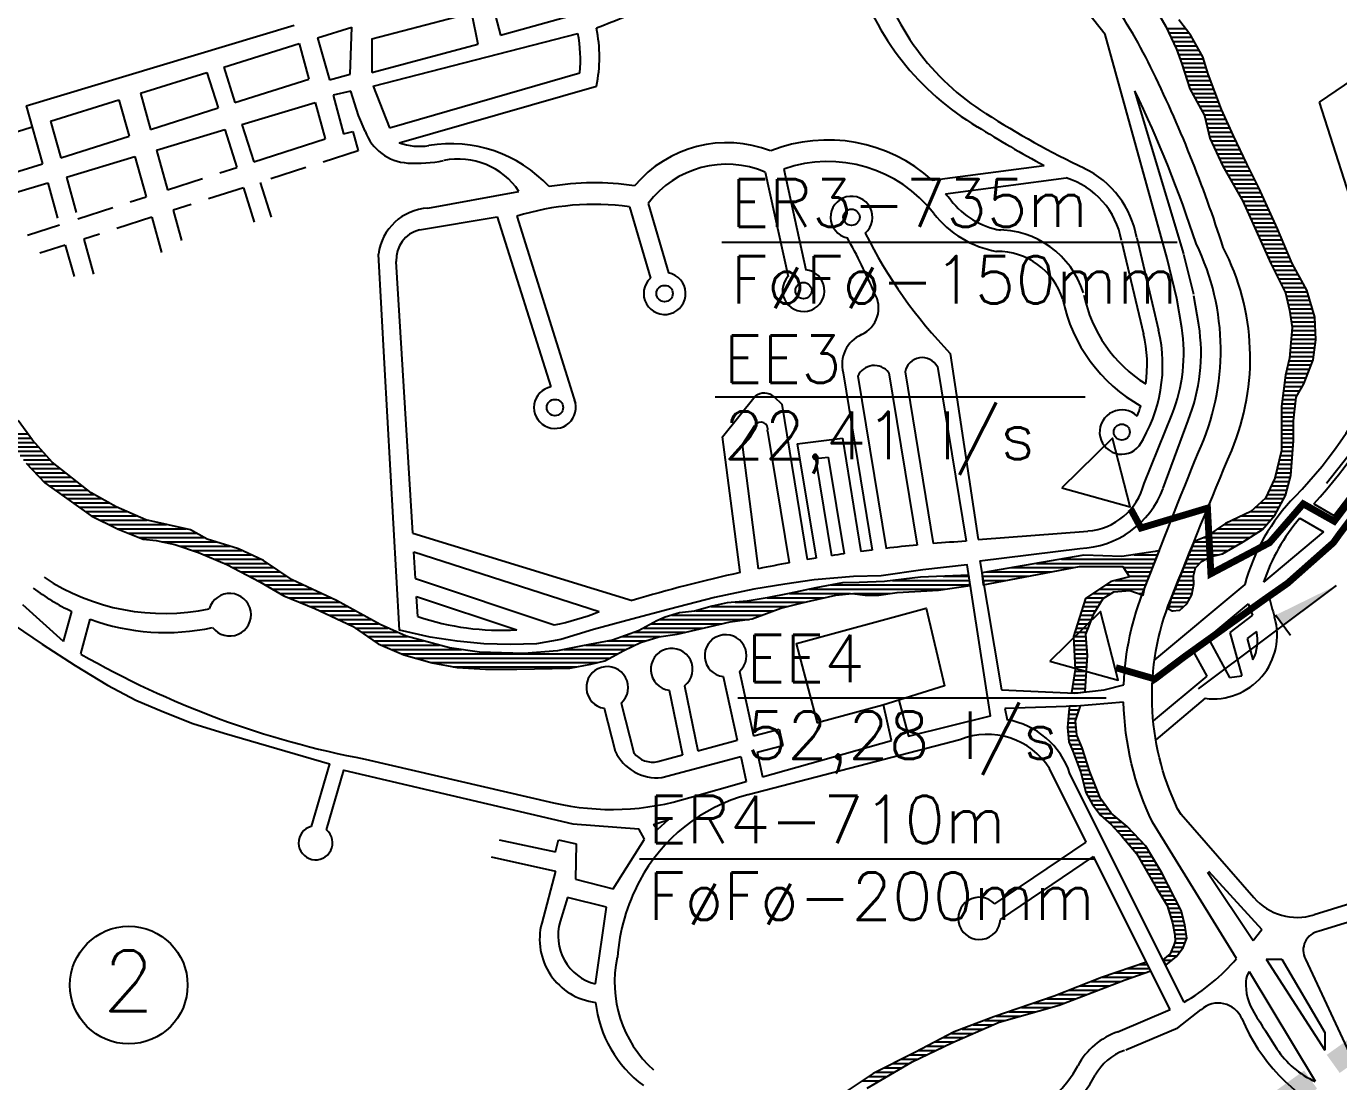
# Model space of a CAD drawing. Extents: x 578289 to 593263, y 7501070 to 7511782.
# Drawn here: x 581405 to 582926, y 7507339 to 7508563 of the extents above; entities that cross this region are included whole.
import ezdxf
from ezdxf.enums import TextEntityAlignment as Align

# ---------------------------------------------------------------- set-up
doc = ezdxf.new("R2010")
doc.units = 0
doc.header["$LTSCALE"] = 170
doc.header["$MEASUREMENT"] = 0
doc.linetypes.add('HIDDEN', pattern=[0.375, 0.25, -0.125])
doc.layers.get('0').update_dxf_attribs({"linetype": 'CONTINUOUS'})
for name, color, linetype in [('ESTACAO', 5, 'CONTINUOUS'), ('HATCH', 4, 'CONTINUOUS'), ('LIMITE-BACIA', 3, 'CONTINUOUS'), ('LIMITE-PROJETO', 1, 'CONTINUOUS'), ('PROJECAO', 7, 'HIDDEN'), ('RIO', 4, 'CONTINUOUS'), ('RODOVIA', 1, 'CONTINUOUS'), ('RUA', 7, 'CONTINUOUS'), ('TEXTO', 5, 'CONTINUOUS'), ('TEXTO2', 5, 'CONTINUOUS')]:
    doc.layers.add(name, color=color, linetype=linetype)
doc.styles.get("Standard").update_dxf_attribs({"font": 'ROMANSBR.SHX'})

# ---------------------------------------------------------------- blocks, each defined once
blk = doc.blocks.new('C')
at = {"layer": 'LIMITE-BACIA'}
blk.add_solid([(-33.9, -12.9), (-34, 12.9), (34.2, -12.6), (34, 13.2)], dxfattribs=at)
blk = doc.blocks.new('*X10')
at = {"color": 0}
for p, q in [((582726.9, 7508560), (582748.8, 7508560)), ((582729.3, 7508555), (582752.6, 7508555)), ((582731.6, 7508550), (582756, 7508550)), ((582734, 7508545), (582758.8, 7508545)), ((582736.3, 7508540), (582761.6, 7508540)), ((582738.5, 7508535), (582764.4, 7508535)), ((582740.4, 7508530), (582767.2, 7508530)), ((582742.2, 7508525), (582769.5, 7508525)), ((582744, 7508520), (582771, 7508520)), ((582745.6, 7508515), (582772.6, 7508515)), ((582747.2, 7508510), (582774.1, 7508510)), ((582748.8, 7508505), (582775.8, 7508505)), ((582750.3, 7508500), (582777.7, 7508500)), ((582751.9, 7508495), (582779.6, 7508495)), ((582753.5, 7508490), (582781.4, 7508490)), ((582756.3, 7508485), (582783.3, 7508485)), ((582759, 7508480), (582785.2, 7508480)), ((582761.8, 7508475), (582787.1, 7508475)), ((582764.5, 7508470), (582789, 7508470)), ((582767.3, 7508465), (582791, 7508465)), ((582770, 7508460), (582793.2, 7508460)), ((582771.4, 7508455), (582795.5, 7508455)), ((582772.6, 7508450), (582797.7, 7508450)), ((582773.8, 7508445), (582800, 7508445)), ((582775, 7508440), (582802.2, 7508440)), ((582776.1, 7508435), (582804.5, 7508435)), ((582778.1, 7508430), (582806.9, 7508430)), ((582780.5, 7508425), (582809.3, 7508425)), ((582782.8, 7508420), (582811.7, 7508420)), ((582785.2, 7508415), (582814, 7508415)), ((582787.6, 7508410), (582816.4, 7508410)), ((582790, 7508405), (582818.8, 7508405)), ((582792.4, 7508400), (582821.3, 7508400)), ((582795.3, 7508395), (582823.8, 7508395)), ((582798.1, 7508390), (582826.3, 7508390)), ((582800.9, 7508385), (582828.8, 7508385)), ((582803.8, 7508380), (582831.3, 7508380)), ((582806.6, 7508375), (582833.8, 7508375)), ((582809.4, 7508370), (582836, 7508370)), ((582812.3, 7508365), (582838.3, 7508365)), ((582815.1, 7508360), (582840.5, 7508360)), ((582817.3, 7508355), (582842.8, 7508355)), ((582819.6, 7508350), (582845.1, 7508350)), ((582821.8, 7508345), (582847.3, 7508345)), ((582824, 7508340), (582849.6, 7508340)), ((582826.3, 7508335), (582851.8, 7508335)), ((582828.5, 7508330), (582854.1, 7508330)), ((582830.7, 7508325), (582856.3, 7508325)), ((582833, 7508320), (582858.4, 7508320)), ((582835.2, 7508315), (582860.5, 7508315)), ((582837.5, 7508310), (582862.6, 7508310)), ((582839.7, 7508305), (582864.7, 7508305)), ((582841.9, 7508300), (582866.9, 7508300)), ((582844.2, 7508295), (582869, 7508295)), ((582846.4, 7508290), (582871.1, 7508290)), ((582848.8, 7508285), (582873.5, 7508285)), ((582851.3, 7508280), (582876.3, 7508280)), ((582853.8, 7508275), (582879, 7508275)), ((582856.3, 7508270), (582881.8, 7508270)), ((582858.8, 7508265), (582884.6, 7508265)), ((582861.3, 7508260), (582887.3, 7508260)), ((582863.8, 7508255), (582889.6, 7508255)), ((582865.3, 7508250), (582891, 7508250)), ((582866.5, 7508245), (582892.5, 7508245)), ((582867.6, 7508240), (582894, 7508240)), ((582868.8, 7508235), (582895.4, 7508235)), ((582869.6, 7508230), (582896.9, 7508230)), ((582870.4, 7508225), (582898.3, 7508225)), ((582871.2, 7508220), (582898.6, 7508220)), ((582871.9, 7508210), (582899.2, 7508210)), ((582872, 7508215), (582898.9, 7508215)), ((582870.6, 7508195), (582899.3, 7508195)), ((582871, 7508200), (582899.8, 7508200)), ((582871.4, 7508205), (582899.5, 7508205)), ((582869.3, 7508180), (582897.3, 7508180)), ((582869.7, 7508185), (582897.9, 7508185)), ((582870.1, 7508190), (582898.6, 7508190)), ((582866.1, 7508165), (582892.5, 7508165)), ((582867.2, 7508170), (582894.4, 7508170)), ((582868.4, 7508175), (582896.4, 7508175)), ((582863.4, 7508150), (582886.6, 7508150)), ((582864.1, 7508155), (582888.6, 7508155)), ((582864.9, 7508160), (582890.5, 7508160)), ((582861.5, 7508135), (582878, 7508135)), ((582862.2, 7508140), (582881, 7508140)), ((582862.8, 7508145), (582884, 7508145)), ((582859.8, 7508120), (582875.3, 7508120)), ((582860.2, 7508125), (582875.8, 7508125)), ((582860.9, 7508130), (582876.4, 7508130)), ((582859.8, 7508115), (582874.7, 7508115)), ((582859.8, 7508110), (582874.2, 7508110)), ((582859.8, 7508105), (582873.6, 7508105)), ((581378.9, 7508090), (581406.9, 7508090)), ((582859.8, 7508100), (582873.6, 7508100)), ((582859.8, 7508095), (582873.6, 7508095)), ((582859.8, 7508090), (582873.6, 7508090)), ((581382.6, 7508085), (581410.5, 7508085)), ((581386.4, 7508080), (581414.7, 7508080)), ((581390.3, 7508075), (581419.1, 7508075)), ((582859.8, 7508085), (582873.6, 7508085)), ((582859.8, 7508080), (582873.5, 7508080)), ((582859.8, 7508075), (582873.1, 7508075)), ((581394.1, 7508070), (581423.6, 7508070)), ((581397.9, 7508065), (581428.1, 7508065)), ((581401.8, 7508060), (581432.5, 7508060)), ((582857.2, 7508060), (582871.9, 7508060)), ((582858.4, 7508065), (582872.3, 7508065)), ((582859.6, 7508070), (582872.7, 7508070)), ((581405.8, 7508055), (581437.9, 7508055)), ((581410.6, 7508050), (581444.3, 7508050)), ((581415.4, 7508045), (581450.7, 7508045)), ((582853.6, 7508045), (582870.8, 7508045)), ((582854.8, 7508050), (582871.2, 7508050)), ((582856, 7508055), (582871.5, 7508055)), ((581420.1, 7508040), (581457.1, 7508040)), ((581424.9, 7508035), (581463.5, 7508035)), ((581431.2, 7508030), (581469.8, 7508030)), ((582848.1, 7508030), (582867.3, 7508030)), ((582850.4, 7508035), (582868.7, 7508035)), ((582852.5, 7508040), (582870, 7508040)), ((581438.2, 7508025), (581476.2, 7508025)), ((581445.2, 7508020), (581483.6, 7508020)), ((581452.2, 7508015), (581492.4, 7508015)), ((582840.7, 7508015), (582862.3, 7508015)), ((582843.4, 7508020), (582864.7, 7508020)), ((582845.8, 7508025), (582866, 7508025)), ((581459.2, 7508010), (581501.2, 7508010)), ((581466.2, 7508005), (581510.2, 7508005)), ((581473.2, 7508000), (581521.5, 7508000)), ((582824, 7508000), (582854.3, 7508000)), ((582829.7, 7508005), (582857, 7508005)), ((582835.2, 7508010), (582859.7, 7508010)), ((581480.3, 7507995), (581532.8, 7507995)), ((581490.4, 7507990), (581544.8, 7507990)), ((581500.4, 7507985), (581567.5, 7507985)), ((582793.1, 7507985), (582842.7, 7507985)), ((582802.9, 7507990), (582847, 7507990)), ((582813.5, 7507995), (582851.4, 7507995)), ((581510.5, 7507980), (581590.1, 7507980)), ((581523, 7507975), (581602.4, 7507975)), ((581535.8, 7507970), (581611.5, 7507970)), ((581561.9, 7507965), (581625, 7507965)), ((582758.4, 7507965), (582815.7, 7507965)), ((582769.9, 7507970), (582823.4, 7507970)), ((582778.1, 7507975), (582831.1, 7507975)), ((582785.6, 7507980), (582838.3, 7507980)), ((581582.7, 7507960), (581641, 7507960)), ((581597.2, 7507955), (581654.9, 7507955)), ((581610.4, 7507950), (581665.7, 7507950)), ((582752.3, 7507950), (582786.8, 7507950)), ((582754.4, 7507955), (582798.1, 7507955)), ((582756.4, 7507960), (582806.9, 7507960)), ((581622.3, 7507945), (581676.5, 7507945)), ((581634.2, 7507940), (581684.9, 7507940)), ((581644.4, 7507935), (581692.1, 7507935)), ((582746.3, 7507935), (582760.1, 7507935)), ((582748.3, 7507940), (582765.1, 7507940)), ((582750.3, 7507945), (582772.6, 7507945)), ((581654, 7507930), (581699.4, 7507930)), ((581663.6, 7507925), (581706.7, 7507925)), ((581673.1, 7507920), (581714.5, 7507920)), ((582408.9, 7507920), (582498.3, 7507920)), ((582467.8, 7507925), (582497.5, 7507925)), ((582740.2, 7507920), (582757.9, 7507920)), ((582742.2, 7507925), (582757.7, 7507925)), ((582744.2, 7507930), (582758.8, 7507930)), ((581682, 7507915), (581725.5, 7507915)), ((581690.5, 7507910), (581736.4, 7507910)), ((581699.1, 7507905), (581747.4, 7507905)), ((582289.6, 7507905), (582360.4, 7507905)), ((582312.5, 7507910), (582469.4, 7507910)), ((582337.9, 7507915), (582499.1, 7507915)), ((582363.6, 7507905), (582405.9, 7507905)), ((582734.1, 7507905), (582756.1, 7507905)), ((582736.2, 7507910), (582757.1, 7507910)), ((582738.2, 7507915), (582758, 7507915)), ((581709.5, 7507900), (581758.3, 7507900)), ((581721.7, 7507895), (581768.4, 7507895)), ((581733.8, 7507890), (581777.4, 7507890)), ((582198.6, 7507890), (582286.8, 7507890)), ((582226.7, 7507895), (582307.7, 7507895)), ((582263.7, 7507900), (582329.6, 7507900)), ((582729.4, 7507890), (582746.5, 7507890)), ((582730.7, 7507895), (582751.1, 7507895)), ((582732.1, 7507900), (582753.9, 7507900)), ((581745.1, 7507885), (581786.4, 7507885)), ((581755.6, 7507880), (581795.3, 7507880)), ((581766.1, 7507875), (581804.3, 7507875)), ((582139.4, 7507875), (582242.7, 7507875)), ((582153.2, 7507880), (582258.1, 7507880)), ((582181.1, 7507885), (582271, 7507885)), ((582732.9, 7507885), (582734.2, 7507885)), ((581776.7, 7507870), (581813.3, 7507870)), ((581785.9, 7507865), (581823.9, 7507865)), ((581793.3, 7507860), (581835, 7507860)), ((582109.6, 7507860), (582168.1, 7507860)), ((582120.5, 7507865), (582189.5, 7507865)), ((582129.6, 7507870), (582211, 7507870)), ((581800.7, 7507855), (581846.8, 7507855)), ((581808.1, 7507850), (581865.4, 7507850)), ((581817, 7507845), (581884, 7507845)), ((582053, 7507845), (582109.9, 7507845)), ((582078.8, 7507850), (582122.1, 7507850)), ((582095.5, 7507855), (582139.6, 7507855)), ((581828.6, 7507840), (581909.2, 7507840)), ((581840.3, 7507835), (582090.3, 7507835)), ((581856.5, 7507830), (582080.7, 7507830)), ((582027.9, 7507840), (582099.9, 7507840)), ((581873.7, 7507825), (582067.2, 7507825)), ((581899.7, 7507820), (582042.7, 7507820))]:
    blk.add_line(p, q, dxfattribs=at)
blk = doc.blocks.new('*X11')
at = {"color": 0}
for p, q in [((582613.4, 7507770), (582625.1, 7507770)), ((582612.1, 7507755), (582621.1, 7507755)), ((582612.5, 7507760), (582621.7, 7507760)), ((582612.9, 7507765), (582623.4, 7507765)), ((582611.7, 7507750), (582621.6, 7507750)), ((582612.1, 7507745), (582622, 7507745)), ((582612.5, 7507740), (582622.7, 7507740)), ((582613, 7507735), (582624.8, 7507735)), ((582614.4, 7507730), (582626.9, 7507730)), ((582616.5, 7507725), (582628.9, 7507725)), ((582618.6, 7507720), (582630.6, 7507720)), ((582620.5, 7507715), (582632.2, 7507715)), ((582622.3, 7507710), (582633.9, 7507710)), ((582624.2, 7507705), (582635.6, 7507705)), ((582626.1, 7507700), (582637.2, 7507700)), ((582627.7, 7507695), (582639.1, 7507695)), ((582629, 7507690), (582641.1, 7507690)), ((582630.4, 7507685), (582643.1, 7507685)), ((582631.7, 7507680), (582645.1, 7507680)), ((582633, 7507675), (582647.1, 7507675)), ((582635.6, 7507670), (582649.1, 7507670)), ((582638.4, 7507665), (582651.9, 7507665)), ((582641.3, 7507660), (582655.6, 7507660)), ((582645, 7507655), (582659.2, 7507655)), ((582648.8, 7507650), (582663, 7507650)), ((582653.8, 7507645), (582669, 7507645)), ((582659.5, 7507640), (582675, 7507640)), ((582664.6, 7507635), (582681, 7507635)), ((582669, 7507630), (582685.7, 7507630)), ((582673.5, 7507625), (582690.4, 7507625)), ((582677.8, 7507620), (582695, 7507620)), ((582682, 7507615), (582699.7, 7507615)), ((582686.3, 7507610), (582703.7, 7507610)), ((582690.5, 7507605), (582706.8, 7507605)), ((582693.8, 7507600), (582709.8, 7507600)), ((582696.7, 7507595), (582712.8, 7507595)), ((582699.6, 7507590), (582715.8, 7507590)), ((582702.5, 7507585), (582718.8, 7507585)), ((582705.3, 7507580), (582721.7, 7507580)), ((582708.2, 7507575), (582724.3, 7507575)), ((582711.1, 7507570), (582726.9, 7507570)), ((582714, 7507565), (582729.4, 7507565)), ((582717, 7507560), (582732, 7507560)), ((582720.1, 7507555), (582734.6, 7507555)), ((582723.2, 7507550), (582737.2, 7507550)), ((582726.3, 7507545), (582739.8, 7507545)), ((582728.3, 7507540), (582742.4, 7507540)), ((582729.8, 7507535), (582744.3, 7507535)), ((582731.4, 7507530), (582745.5, 7507530)), ((582732.9, 7507525), (582746.7, 7507525)), ((582734.1, 7507520), (582747.8, 7507520)), ((582735, 7507515), (582748.6, 7507515)), ((582736, 7507510), (582749.4, 7507510)), ((582734, 7507495), (582745.9, 7507495)), ((582735.8, 7507500), (582747.9, 7507500)), ((582736.3, 7507505), (582750, 7507505)), ((582722.6, 7507480), (582733, 7507480)), ((582727.9, 7507485), (582738.6, 7507485)), ((582731.8, 7507490), (582742.3, 7507490)), ((582665.9, 7507465), (582701.4, 7507465)), ((582680.6, 7507470), (582707.1, 7507470)), ((582695.4, 7507475), (582704.6, 7507475)), ((582725.1, 7507475), (582727, 7507475)), ((582626.2, 7507450), (582660.7, 7507450)), ((582638.7, 7507455), (582673.7, 7507455)), ((582651.2, 7507460), (582687.4, 7507460)), ((582587.4, 7507435), (582621.5, 7507435)), ((582601.2, 7507440), (582634.6, 7507440)), ((582613.7, 7507445), (582647.6, 7507445)), ((582543.7, 7507420), (582575.1, 7507420)), ((582558.3, 7507425), (582592.9, 7507425)), ((582572.8, 7507430), (582608.5, 7507430)), ((582502.6, 7507405), (582525.6, 7507405)), ((582515.8, 7507410), (582539.6, 7507410)), ((582529.2, 7507415), (582557.4, 7507415)), ((582468, 7507390), (582491.5, 7507390)), ((582477.5, 7507395), (582502.9, 7507395)), ((582489.5, 7507400), (582514.2, 7507400)), ((582439.3, 7507375), (582458.9, 7507375)), ((582448.9, 7507380), (582469.5, 7507380)), ((582458.4, 7507385), (582480.1, 7507385)), ((582409.5, 7507360), (582428.3, 7507360)), ((582419.5, 7507365), (582437.9, 7507365)), ((582429.5, 7507370), (582448.4, 7507370)), ((582381.3, 7507345), (582402.5, 7507345)), ((582389.5, 7507350), (582411.1, 7507350)), ((582399.5, 7507355), (582419.7, 7507355)), ((582373.8, 7507340), (582393.9, 7507340))]:
    blk.add_line(p, q, dxfattribs=at)
blk = doc.blocks.new('*X12')
at = {"color": 0}
for p, q in [((582688.7, 7507950), (582716.7, 7507950)), ((582546.6, 7507935), (582619.4, 7507935)), ((582575.7, 7507940), (582712.7, 7507940)), ((582604.8, 7507945), (582714.7, 7507945)), ((582676.6, 7507935), (582710.6, 7507935)), ((582513, 7507925), (582566.6, 7507925)), ((582513.6, 7507920), (582540.2, 7507920)), ((582517.5, 7507930), (582593, 7507930)), ((582666.7, 7507920), (582704.6, 7507920)), ((582679.9, 7507930), (582708.6, 7507930)), ((582683.3, 7507925), (582706.6, 7507925)), ((582641.2, 7507905), (582662.5, 7507905)), ((582648.7, 7507910), (582700.7, 7507910)), ((582656.2, 7507915), (582702.6, 7507915)), ((582694.2, 7507905), (582699.7, 7507905)), ((582629.8, 7507890), (582647.4, 7507890)), ((582631.3, 7507895), (582650.6, 7507895)), ((582633.7, 7507900), (582654.5, 7507900)), ((582625, 7507875), (582639.7, 7507875)), ((582626.6, 7507880), (582641.6, 7507880)), ((582628.2, 7507885), (582644.2, 7507885)), ((582620.3, 7507860), (582634.1, 7507860)), ((582621.9, 7507865), (582636, 7507865)), ((582623.4, 7507870), (582637.9, 7507870)), ((582618.7, 7507855), (582633.4, 7507855)), ((582619, 7507850), (582633.7, 7507850)), ((582619.2, 7507845), (582634, 7507845)), ((582619.5, 7507840), (582634.3, 7507840)), ((582619.7, 7507835), (582634.6, 7507835)), ((582620, 7507830), (582634.6, 7507830)), ((582620.2, 7507825), (582634.3, 7507825)), ((582620.4, 7507815), (582633.8, 7507815)), ((582620.5, 7507820), (582634.1, 7507820)), ((582618.1, 7507800), (582632.9, 7507800)), ((582618.8, 7507805), (582633.3, 7507805)), ((582619.6, 7507810), (582633.6, 7507810)), ((582616.5, 7507790), (582624, 7507790)), ((582617.3, 7507795), (582632.4, 7507795))]:
    blk.add_line(p, q, dxfattribs=at)

msp = doc.modelspace()

# ---------------------------------------------------------------- linework, layer by layer
at = {"layer": 'ESTACAO'}
for p, q in [((582911.8, 7508032.8), (583035.5, 7508189.8)), ((582763.8, 7507794.3), (582923.4, 7507914.4)), ((582870.2, 7507856.5), (582852.8, 7507879.8))]:
    msp.add_line(p, q, dxfattribs=at)
at = {"layer": 'ESTACAO', "linetype": 'HIDDEN', "const_width": 8, "flags": 128}
for points in [[(583219.2, 7508196.7), (583115.5, 7508164.4), (583113.2, 7508163.4), (583063, 7508141.7), (583015.2, 7508106.3), (582986.4, 7508075.5), (582976.5, 7508062.5), (582921, 7507988.8), (582885, 7508009), (582863, 7507983.6), (582846, 7507964), (582778, 7507928), (582774, 7508004), (582697, 7507981), (582685, 7508003)], [(583221.8, 7508182.4), (583135.6, 7508155.6), (583074.9, 7508131.1), (583026, 7508097), (582997.1, 7508066.2), (582996, 7508065), (582926.7, 7507973.4), (582920, 7507964), (582867, 7507917), (582840.1, 7507898.2), (582747, 7507831.5), (582713.1, 7507805.9), (582667.8, 7507819)]]:
    msp.add_lwpolyline(points, dxfattribs=at)
at = {"layer": 'ESTACAO'}
for points in [[(582605.3, 7508027.7), (582684.5, 7508005.7), (582664, 7508085.3)], [(582591.3, 7507826.7), (582670.5, 7507804.7), (582650, 7507884.3)]]:
    msp.add_lwpolyline(points, close=True, dxfattribs=at)
msp.add_solid([(582852.8, 7507879.8), (582861.5, 7507868.2), (582923.4, 7507914.4)], dxfattribs=at)
at = {"layer": 'PROJECAO'}
for p, q in [((581370, 7508433.2), (581411.6, 7508446.2)), ((581789.6, 7508418.4), (581675.9, 7508381.8)), ((581568.6, 7508373.1), (581649, 7508399.1)), ((581429.8, 7508381.3), (581443.4, 7508332.6)), ((581451.3, 7508387.8), (581464.8, 7508339.5)), ((581675.9, 7508381.8), (581688.6, 7508341.6)), ((581464.8, 7508339.5), (581543.7, 7508365)), ((581656.5, 7508375.5), (581575.2, 7508349.4)), ((581656.5, 7508375.5), (581669.1, 7508335.6)), ((581575.2, 7508349.4), (581584.9, 7508314.5)), ((581406.1, 7508320.6), (581443.4, 7508332.6)), ((581550.3, 7508341.3), (581471.4, 7508316)), ((581550.3, 7508341.3), (581562.4, 7508298)), ((581471.4, 7508316), (581482.7, 7508275.5)), ((581450, 7508309.1), (581420.5, 7508299.6)), ((581450, 7508309.1), (581460.2, 7508272.5))]:
    msp.add_line(p, q, dxfattribs=at)
at = {"layer": 'RIO'}
for points in [[(582707.2, 7508594.9), (582725.7, 7508562.5), (582738.1, 7508536.3), (582744.2, 7508519.4), (582753.5, 7508490.1), (582770.4, 7508459.3), (582776.6, 7508433.1), (582792, 7508400.7), (582815.1, 7508359.9), (582847.5, 7508287.5), (582864.5, 7508253.6), (582869.1, 7508233.6), (582872.2, 7508213.5), (582869.1, 7508178.1), (582864.5, 7508158.1), (582859.8, 7508121.9), (582859.8, 7508097.2), (582859.8, 7508071), (582852.1, 7508038.7), (582841.3, 7508015.6), (582824.4, 7508000.2), (582795.1, 7507986.3), (582772, 7507970.9), (582758.5, 7507965.2), (582731.5, 7507898.6), (582728.8, 7507887.3), (582733.2, 7507884.9), (582741.8, 7507885.8), (582750, 7507893.1), (582755.9, 7507903.5), (582758.1, 7507915.8), (582757.7, 7507925.7), (582760, 7507934.8), (582767.2, 7507942.1), (582777.2, 7507947.5), (582791.3, 7507951.2), (582815.4, 7507964.8), (582837.7, 7507979.3), (582852, 7507995.7), (582864.4, 7508018.8), (582870.5, 7508041.9), (582873.6, 7508082), (582873.6, 7508105.1), (582876.7, 7508132.8), (582885.9, 7508148.2), (582896.7, 7508176), (582899.8, 7508199.1), (582898.3, 7508225.3), (582889, 7508256.9), (582872.1, 7508287.7), (582855.1, 7508327.7), (582833.5, 7508375.5), (582819.7, 7508403.2), (582804.2, 7508435.6), (582790.4, 7508466.4), (582774.9, 7508507.2), (582768.8, 7508527.2), (582754.9, 7508551.9), (582741, 7508570.4)], [(581404.8, 7508056.1), (581426.4, 7508033.4), (581480.1, 7507995.1), (581511.3, 7507979.6), (581540.3, 7507968.2), (581555.6, 7507966.3), (581576.9, 7507962), (581604.5, 7507952.5), (581637.5, 7507938.6), (581675.7, 7507918.6), (581703.3, 7507902.5), (581739.5, 7507887.7), (581783, 7507867), (581812.8, 7507846.8), (581842.6, 7507834), (581875.5, 7507824.5), (581904.2, 7507819.2), (581937.1, 7507817.1), (581973.3, 7507817.1), (582034.9, 7507818.6), (582059.3, 7507822.9), (582075.3, 7507827.1), (582097.6, 7507838.8), (582116.7, 7507848.4), (582138, 7507854.8), (582159.2, 7507857.9), (582191.1, 7507865.4), (582220.9, 7507872.3), (582246.4, 7507875.5), (582279.3, 7507888.2), (582305.9, 7507894.6), (582343.1, 7507903.1), (582362.2, 7507905.2), (582377.1, 7507903.1), (582393, 7507903.1), (582414.3, 7507906.3), (582462.1, 7507908.9), (582499.1, 7507914.4), (582497.3, 7507926.4), (582441.2, 7507923.8), (582399.5, 7507918.9), (582370.4, 7507917.9), (582351, 7507917.5), (582320, 7507911.6), (582289, 7507904.9), (582263.8, 7507900), (582240.5, 7507896.1), (582217.3, 7507894.2), (582199.8, 7507890.3), (582179.5, 7507884.5), (582162, 7507882.6), (582145.5, 7507877.7), (582135.9, 7507873.4), (582114.5, 7507861.8), (582084.5, 7507851.1), (582049.6, 7507844.3), (582020.5, 7507838.5), (581981.7, 7507835.6), (581930.4, 7507837.1), (581895.5, 7507841.9), (581845.1, 7507855.5), (581815, 7507869), (581764.6, 7507897.1), (581712.9, 7507920.7), (581679.9, 7507943.4), (581650.9, 7507956.9), (581614.7, 7507968.2), (581595.3, 7507978.9), (581543.3, 7507990.3), (581509.2, 7508005.4), (581480.1, 7508021.9), (581434.9, 7508057.3), (581412, 7508083), (581395.5, 7508105.7)], [(582379.5, 7507331.6), (582431.9, 7507362.1), (582477.8, 7507384), (582532.4, 7507408), (582602.3, 7507427.6), (582678.7, 7507456.9), (582708.4, 7507467.5), (582703.3, 7507477.7), (582651, 7507459.9), (582596.4, 7507438.1), (582526.5, 7507414.1), (582480.6, 7507396.6), (582434.7, 7507372.6), (582386.6, 7507348.6), (582334.2, 7507313.6)]]:
    msp.add_lwpolyline(points, dxfattribs=at)
for points in [[(582632.1, 7507790.9), (582633.2, 7507803.7), (582634.8, 7507833), (582633.2, 7507857.7), (582642.5, 7507882.3), (582653.3, 7507899.3), (582665.6, 7507907), (582684.1, 7507908.5), (582699.4, 7507903.2), (582700.9, 7507910.9), (582718.6, 7507954.8), (582713.4, 7507953.9), (582674.8, 7507947.8), (582630.9, 7507949.5), (582512.5, 7507929.1), (582514.2, 7507915.1), (582625.8, 7507936.2), (582675.8, 7507936.2), (582683.8, 7507924.3), (582661.9, 7507918.8), (582632.7, 7507899.3), (582618.7, 7507855.1), (582620.6, 7507816.8), (582616.5, 7507789.8), (582620.3, 7507789.6)], [(582725.7, 7507473.9), (582738, 7507484.2), (582745.8, 7507494.6), (582750.1, 7507505.4), (582747.6, 7507520.9), (582743.7, 7507537.5), (582721.1, 7507581.1), (582702.6, 7507611.9), (582681, 7507635), (582662.5, 7507650.4), (582650.2, 7507667.4), (582637.8, 7507698.2), (582628.6, 7507725.9), (582622.4, 7507740.6), (582620.9, 7507757.5), (582625.5, 7507771.4), (582626.9, 7507774.9), (582614.1, 7507774.2), (582613.2, 7507768.3), (582611.6, 7507749.8), (582613.2, 7507732.9), (582617.8, 7507722.1), (582627.1, 7507697.4), (582633.2, 7507674.3), (582640.9, 7507660.4), (582650.2, 7507648.1), (582662.5, 7507637.3), (582674.8, 7507623.5), (582691.8, 7507603.4), (582714.9, 7507563.4), (582727.3, 7507543.4), (582733.4, 7507523.3), (582736.2, 7507509.2), (582736.4, 7507501.9), (582735, 7507497.1), (582730.7, 7507487.3), (582722.4, 7507480.4)]]:
    msp.add_lwpolyline(points, close=True, dxfattribs=at)
at = {"layer": 'RODOVIA'}
for p, q in [((582655.3, 7508553.3), (582593.2, 7508632.3)), ((582774.2, 7507582), (582827.1, 7507502.8)), ((582842.2, 7507481), (582910.2, 7507375.3)), ((582822.4, 7507466.8), (582898.9, 7507339.4))]:
    msp.add_line(p, q, dxfattribs=at)
for points in [[(582743.7, 7507648.6), (582739.4, 7507655.5, -0.210075), (582731.5, 7507898.6, -0.003346), (582802.1, 7508071, 0.222), (582792.3, 7508306.2, 0.037564), (582708, 7508515.9)], [(582677, 7507799.1, -0.085915), (582700.9, 7507910.9, -0.003346), (582763.5, 7508068.8, 0.224956), (582760.9, 7508310.7, 0.033106), (582689.9, 7508488.1, 0.037694)], [(582807.7, 7507481.8), (582710.4, 7507639.7, -0.108292), (582676.8, 7507779.2, -0.003346)]]:
    msp.add_lwpolyline(points, format="xyb", dxfattribs=at)
msp.add_arc((582165.7, 7508248.9), 604.5, 26.2093, 45.0959, dxfattribs=at)
at = {"layer": 'RUA', "linetype": 'CONTINUOUS'}
for p, q in [((581954.4, 7508552.4), (582106.3, 7508594.8)), ((581805.3, 7508548.1), (581920.9, 7508578.5)), ((581920.9, 7508578.5), (581928.1, 7508542.1)), ((581946.8, 7508581.7), (581954.4, 7508552.4)), ((581404.8, 7508470.4), (581715.4, 7508564)), ((581742.5, 7508549.3), (581782.1, 7508561.6)), ((581780.4, 7508507.3), (581782.1, 7508561.6)), ((581742.5, 7508549.3), (581756.3, 7508500.8)), ((581805.3, 7508548.1), (581805.6, 7508509.1)), ((581807, 7508493.3), (582044.2, 7508554.5)), ((582727.3, 7508293.6), (582655.3, 7508553.3)), ((581633.7, 7508515.4), (581721.2, 7508542.7)), ((581721.2, 7508542.7), (581732.5, 7508501.5)), ((581805.6, 7508509.1), (581928.1, 7508542.1)), ((582982.9, 7508529), (582903.4, 7508474.7)), ((581633.7, 7508515.4), (581646.7, 7508474.2)), ((581537.2, 7508485.3), (581614.1, 7508509.3)), ((581614.1, 7508509.3), (581627.2, 7508468.1)), ((581646.7, 7508474.2), (581732.5, 7508501.5)), ((581756.3, 7508500.8), (581780.4, 7508507.3)), ((581826, 7508444.9), (582046.7, 7508508.9)), ((581537.2, 7508485.3), (581549, 7508443.2)), ((581781.1, 7508487.5), (581760.7, 7508482.7)), ((581760.7, 7508482.7), (581772.4, 7508438.1)), ((581789.8, 7508459.4), (581781.1, 7508487.5)), ((581807, 7508493.3), (581826, 7508444.9)), ((581837.2, 7508427.8), (582065.7, 7508493.4)), ((582746.6, 7508299), (582689.9, 7508488.1)), ((581404.8, 7508470.4), (581423.6, 7508403.4)), ((581433.1, 7508452.9), (581512.2, 7508477.5)), ((581512.2, 7508477.5), (581524, 7508435.3)), ((581549, 7508443.2), (581627.2, 7508468.1)), ((581654.7, 7508448.8), (581739.9, 7508474.4)), ((581739.9, 7508474.4), (581751.4, 7508432.2)), ((582903.4, 7508474.7), (582951.1, 7508326.3)), ((581433.1, 7508452.9), (581445.1, 7508410.2)), ((581797.6, 7508441), (581789.8, 7508459.4)), ((581555.7, 7508419.1), (581635.1, 7508443)), ((581635.1, 7508443), (581649, 7508399.1)), ((581654.7, 7508448.8), (581668.5, 7508405.4)), ((581772.4, 7508438.1), (581783.3, 7508440.8)), ((581783.3, 7508440.8), (581789.6, 7508418.4)), ((581445.1, 7508410.2), (581524, 7508435.3)), ((581668.5, 7508405.4), (581751.4, 7508432.2)), ((581451.3, 7508387.8), (581530.6, 7508411.6)), ((581530.6, 7508411.6), (581543.7, 7508365)), ((581555.7, 7508419.1), (581568.6, 7508373.1)), ((581385, 7508391.2), (581423.6, 7508403.4)), ((582261.5, 7508393.7), (582287.8, 7508272.5)), ((582283.1, 7508397.2), (582308.4, 7508280.4)), ((582454.9, 7508384.3), (582584.6, 7508401.5)), ((581392.5, 7508370.1), (581429.8, 7508381.3)), ((582470.4, 7508368.5), (582610.2, 7508387)), ((581870.3, 7508351.9), (581975.9, 7508371.3)), ((582104, 7508353.4), (582128.3, 7508270.7)), ((582125.6, 7508357.4), (582149.4, 7508276.7)), ((581860.6, 7508326.6), (581950.7, 7508341.9)), ((581950.7, 7508341.9), (582013, 7508144.5)), ((581973.4, 7508342.4), (582041.4, 7508125.4)), ((582692, 7508317.6), (582717.4, 7508210.3)), ((582674.5, 7508313.4), (582699.9, 7508206.2)), ((581852.8, 7507975.1), (581833.7, 7508290.2)), ((582738.6, 7508247), (582727.3, 7508293.6)), ((582758.1, 7508251.7), (582746.8, 7508298.3)), ((582744.3, 7508213.2), (582738.6, 7508247)), ((582764, 7508216.5), (582758.4, 7508250.3)), ((582475.9, 7508183.5), (582508.4, 7507967.6)), ((582461, 7508168.1), (582494.2, 7507965.7)), ((582351.6, 7508160.9), (582385.2, 7507955.4)), ((582368.7, 7508156.9), (582401.4, 7507957.4)), ((582404.7, 7508161), (582437.4, 7507961.2)), ((582423.5, 7508162.2), (582456.1, 7507962.9)), ((582211.9, 7508086.7), (582249.8, 7508133.8)), ((582271.7, 7508133.2), (582280.7, 7508124.6)), ((582280.7, 7508124.6), (582310.2, 7507944.3)), ((582700.5, 7508032.5), (582733, 7508113)), ((582722.8, 7508027), (582751.5, 7508105.5)), ((582232.5, 7507929.2), (582211.9, 7508086.7)), ((582234.9, 7508077.9), (582249.5, 7508100)), ((582264.2, 7508093.2), (582289.2, 7507940.6)), ((582920.6, 7507995.4), (582996.2, 7508095.7)), ((582253.7, 7507933.7), (582234.9, 7508077.9)), ((582298.6, 7508078.5), (582350.9, 7508085)), ((582298.6, 7508078.5), (582320.3, 7507946)), ((582350.9, 7508085), (582372.3, 7507953.8)), ((582319.6, 7508061.4), (582334.5, 7508063.3)), ((582319.6, 7508061.4), (582338.1, 7507948.8)), ((582334.5, 7508063.3), (582352.9, 7507951.1)), ((582897.2, 7508009), (582920.6, 7507995.4)), ((582880.9, 7507992.5), (582908.5, 7507976.4)), ((581852.8, 7507975.1), (582107.3, 7507897)), ((582508.4, 7507967.6), (582635.5, 7507977.5)), ((582908.5, 7507976.4), (582838.9, 7507918.2)), ((582929.5, 7507973), (582845.1, 7507902.3)), ((581856, 7507922.3), (581854.1, 7507953.2)), ((581854.1, 7507953.2), (582068.8, 7507884.1)), ((582510.2, 7507942.8), (582626, 7507957.4)), ((582510.2, 7507942.8), (582535.3, 7507793.4)), ((581856, 7507922.3), (582016.9, 7507868.6)), ((582817.2, 7507915.5), (582712.7, 7507828.1)), ((581858.6, 7507878.3), (581857.2, 7507901.7)), ((581857.2, 7507901.7), (581973.4, 7507862.9)), ((582821.2, 7507893.2), (582774.4, 7507854.1)), ((582821.2, 7507893.2), (582826.2, 7507880)), ((581448.2, 7507849.4), (581457.8, 7507884.2)), ((581468.1, 7507834.9), (581479.1, 7507875.2)), ((582826.2, 7507880), (582800, 7507859.8)), ((582800, 7507859.8), (582813.9, 7507809.6)), ((582830.8, 7507861.1), (582819.9, 7507852.8)), ((582774.4, 7507854.1), (582799.7, 7507807.8)), ((582819.9, 7507852.8), (582826.7, 7507828.1)), ((582756.8, 7507839.3), (582710.1, 7507800.3)), ((582756.8, 7507839.3), (582773.2, 7507809.3)), ((582231.5, 7507814.6), (582248, 7507739.8)), ((582167.9, 7507798), (582183.4, 7507722.7)), ((582212.7, 7507808.7), (582229, 7507734.8)), ((582654.3, 7507793.4), (582677, 7507799.1)), ((582773.2, 7507809.3), (582711.1, 7507757.4)), ((582799.7, 7507807.8), (582813.9, 7507809.6)), ((582150.1, 7507793), (582165.5, 7507717.9)), ((582535.3, 7507793.4), (582620.3, 7507789.6)), ((582620.3, 7507789.6), (582654.3, 7507793.4)), ((582771.4, 7507783.5), (582714, 7507735.5)), ((582074.7, 7507772), (582087.4, 7507722.3)), ((582094.4, 7507777.8), (582109.1, 7507720.4)), ((582407.9, 7507734.7), (582398.6, 7507775.9)), ((582622.2, 7507774.5), (582539.1, 7507771.7)), ((582539.1, 7507771.7), (582541.9, 7507758.4)), ((582676.8, 7507779.2), (582622.2, 7507774.5)), ((582248, 7507739.8), (582277.7, 7507747.7)), ((582277.7, 7507747.7), (582281.8, 7507728.9)), ((582183.4, 7507722.7), (582229, 7507734.8)), ((582487, 7507735.5), (582241.5, 7507671.7)), ((582252.1, 7507721), (582281.8, 7507728.9)), ((582258.4, 7507692.4), (582407.9, 7507734.7)), ((581797.7, 7507713), (582015.9, 7507662.4)), ((582137, 7507710.4), (582165.5, 7507717.9)), ((582141.6, 7507691.7), (582233.1, 7507716)), ((582233.1, 7507716), (582239.5, 7507687)), ((582252.1, 7507721), (582258.4, 7507692.4)), ((582633.6, 7507616.8), (582591, 7507702)), ((582747, 7507431.2), (582614.6, 7507695.9)), ((582174.2, 7507668.6), (582239.5, 7507687)), ((582827.7, 7507552.3), (582743.7, 7507648.6)), ((582121.3, 7507620.3), (582114.8, 7507632.1)), ((582132, 7507637.3), (582148.8, 7507642.7)), ((582136.3, 7507630.8), (582132, 7507637.3)), ((582148.8, 7507642.7), (582136.3, 7507630.8)), ((581953.1, 7507619.3), (582018.2, 7507605.4)), ((582018.2, 7507605.4), (582021.9, 7507619.3)), ((582021.9, 7507619.3), (582042.3, 7507614.7)), ((582085, 7507562.7), (582121.3, 7507620.3)), ((582527.5, 7507545.1), (582633.6, 7507616.8)), ((581943.9, 7507599.8), (582018.2, 7507583.1)), ((582042.3, 7507614.7), (582041.4, 7507573.9)), ((582534.1, 7507527.2), (582642, 7507600)), ((582730.9, 7507422.5), (582642, 7507600)), ((583069.1, 7507586.2), (582897.5, 7507532.3)), ((582018.2, 7507583.1), (582002.4, 7507522.8)), ((582041.4, 7507573.9), (582085, 7507562.7)), ((582775.2, 7507582.9), (582836.9, 7507515.5)), ((583075.1, 7507567.1), (582903.5, 7507513.3)), ((582032.1, 7507552.5), (582023.7, 7507524.7)), ((582077.6, 7507541.4), (582032.1, 7507552.5)), ((582064.6, 7507452.3), (582077.6, 7507541.4)), ((582827.1, 7507502.8), (582836.9, 7507515.5)), ((582842.2, 7507481), (582860.2, 7507481)), ((582860.2, 7507481), (582910.2, 7507396)), ((582887.6, 7507481), (582941.4, 7507365.8)), ((582670.3, 7507396.9), (582730.9, 7507422.5)), ((582739.8, 7507401.3), (582766.7, 7507422.5)), ((582679.2, 7507375.7), (582739.8, 7507401.3)), ((582910.2, 7507396), (582910.2, 7507375.3))]:
    msp.add_line(p, q, dxfattribs=at)
for points in [[(582416.3, 7507781.4), (582427.6, 7507739.7), (582522.6, 7507763), (582495.5, 7507938.3), (582444.1, 7507932.5), (582395.6, 7507925.7), (582363.6, 7507924.7), (582318.1, 7507920.8), (582284.2, 7507916), (582248.3, 7507910.2), (582202.7, 7507900.5), (582150.4, 7507886.9), (582106.8, 7507875.3), (582062.2, 7507863.2), (582024.4, 7507851.6), (581996.3, 7507846.7), (581966.2, 7507845.8), (581935.2, 7507846.7), (581904.2, 7507849.7), (581873.2, 7507854.5), (581837.3, 7507862.7), (581819.9, 7508171.7), (581813.1, 7508298.6)], [(581053.2, 7507967.9), (581119.2, 7507987), (581195.6, 7508001.3), (581359.3, 7507889.7), (581423.4, 7507846.3), (581461.7, 7507821.5), (581498.9, 7507798.8), (581532, 7507781.2), (581564, 7507767.8), (581598.1, 7507754.2), (581634.4, 7507743), (581756.2, 7507707.5), (581735, 7507634.9)], [(581448.2, 7507849.4), (581400.7, 7507891.8)], [(582397.6, 7507775.6), (582322, 7507755.2), (582297.7, 7507847.2), (582448, 7507887.9), (582469.3, 7507797.8), (582397.6, 7507775.6)], [(581753, 7507630.9), (581772.8, 7507700), (582038.4, 7507637.8), (582114.8, 7507632.1)]]:
    msp.add_lwpolyline(points, dxfattribs=at)
for centre, radius in [((582361.4, 7508341.3), 9.47), ((582144.8, 7508252.9), 9.47), ((582305.8, 7508256.3), 9.47), ((582017.6, 7508120.7), 9.47), ((582674.7, 7508092.2), 9.28)]:
    msp.add_circle(centre, radius, dxfattribs=at)
for centre, radius, start, end in [((583148.8, 7505849.3), 2919.5, 106.8272, 111.7767), ((582674.1, 7508710), 294, 194.8214, 237.673), ((582669.2, 7508719.3), 317.4, 197.1864, 239.3222), ((581911.4, 7508526.9), 157.9, 347.756, 12.2802), ((581886.9, 7508522.9), 160.4, 354.9833, 11.3569), ((583126.8, 7509425.2), 1140.4, 237.673, 244.2501), ((581850.5, 7508460.5), 56.4, 200.1911, 266.466), ((583126.8, 7509425.2), 1158.4, 237.673, 242.0955), ((581860.5, 7508491.7), 68.1, 249.9832, 279.3098), ((581896.7, 7508270.7), 155.9, 42.9319, 99.3098), ((582216.9, 7508288.1), 139.6, 68.6733, 140.0182), ((582334.2, 7508250.9), 180, 47.8573, 111.6694), ((581856.8, 7508563.5), 159.6, 266.466, 281.5106), ((581905.6, 7508324.1), 84.7, 33.82, 101.5106), ((582216.9, 7508288.1), 114.6, 67.112, 142.8092), ((582334.2, 7508250.9), 155, 37.7303, 109.2467), ((582583.4, 7508298.7), 110.2, 9.8473, 64.2501), ((582063.3, 7508055.6), 325.6, 81.7696, 99.2766), ((582583.4, 7508298.7), 92.2, 9.8473, 73.1032), ((582361.4, 7508341.3), 24.3, 310.9109, 258.0123), ((582334.2, 7508250.9), 180, 37.7303, 40.8101), ((582550.3, 7508418.1), 93.2, 217.7303, 259.9335), ((581873.8, 7508290.8), 61.2, 93.2732, 172.6697), ((582063.3, 7508055.6), 300.6, 82.2225, 107.4112), ((582550.3, 7508418.1), 118.2, 217.7303, 259.9335), ((581868.9, 7508292.3), 35.3, 103.7324, 183.4625), ((581799.8, 7508003.4), 639.2, 23.033, 29.4498), ((582870.8, 7508567.4), 550.7, 206.3468, 224.1942), ((582530.7, 7508222.5), 104.2, 17.3653, 90.7867), ((582530.7, 7508222.5), 79.2, 17.3653, 90.7867), ((582144.8, 7508252.9), 24.3, 132.7767, 79.2435), ((582305.8, 7508256.3), 24.3, 137.9843, 83.8493), ((582359, 7508236), 33.8, 294.3885, 30.9887), ((582787.7, 7508283.9), 185.4, 191.7792, 240.6015), ((582787.7, 7508283.9), 160.4, 191.7792, 237.9335), ((582547.4, 7508170), 174.7, 327.5342, 13.3331), ((582558.6, 7508183.4), 188, 338.0123, 9.1218), ((582558.6, 7508183.4), 208, 338.0123, 9.1218), ((582388.8, 7508170.2), 38.4, 114.3885, 194.1002), ((582547.4, 7508170), 156.7, 351.925, 13.3331), ((582443.3, 7508158.3), 20.2, 28.7709, 168.9486), ((582387.9, 7508148.3), 21.1, 37.3139, 155.8248), ((582517.5, 7508366.7), 500.1, 315.7143, 337.3198), ((582532.1, 7508350.8), 500.1, 316.8865, 337.1163), ((582017.6, 7508120.7), 24.3, 100.9464, 21.696), ((582260.4, 7508119.9), 17.5, 49.7002, 127.2723), ((582674.7, 7508092.2), 25.7, 46.1275, 321.665), ((582547.4, 7508170), 156.7, 337.7641, 342.3138), ((582256.3, 7508095.5), 8.19, 343.8267, 146.4729), ((582622.4, 7508064.5), 107.2, 271.917, 339.5059), ((582629.9, 7508050), 72.7, 274.4444, 346.1022), ((583043.3, 7507853.9), 234.3, 135.7143, 164.7629), ((583060.5, 7507842), 234.3, 140.0497, 161.0139), ((582601.5, 7506236.5), 1732.5, 93.5526, 94.8143), ((582601.5, 7506236.5), 1732.5, 98.2517, 98.7467), ((582601.5, 7506236.5), 1732.5, 97.1716, 97.6016), ((582601.5, 7506236.5), 1732.5, 95.4354, 96.6335), ((582601.5, 7506236.5), 1732.5, 100.3862, 101.5827), ((582601.5, 7506236.5), 1732.5, 99.3408, 99.6808), ((581564.7, 7508134), 252.1, 236.4748, 281.9591), ((582601.5, 7506236.5), 1732.5, 102.2991, 106.5729), ((581566.3, 7508112.7), 253, 232.7143, 244.5894), ((581640.7, 7507880.4), 24.7, 216.5397, 163.6401), ((583478.2, 7508060.2), 652.5, 194.004, 196.2556), ((581566.3, 7508112.7), 253, 249.8374, 282.4492), ((581955.8, 7508167.9), 305.5, 251.4494, 273.2984), ((581955.8, 7508167.9), 305.5, 281.5246, 291.7014), ((582780.8, 7507856.9), 74, 262.7176, 16.2556), ((582782, 7507850.3), 50, 333.5654, 12.4562), ((582215.5, 7507832.9), 24.3, 311.3214, 263.441), ((581996, 7508756), 1061.7, 240.1814, 259.2386), ((582153, 7507817.1), 24.3, 308.0422, 263.227), ((582078.3, 7507796), 24.3, 311.4396, 261.2841), ((582527, 7507667.6), 92.1, 17.8957, 80.6754), ((582518.9, 7507656.1), 85.5, 32.4352, 111.8838), ((582135.8, 7507744.8), 53.4, 204.8909, 276.1927), ((582130.6, 7507736.2), 26.7, 216.4467, 283.9708), ((582083.7, 7507954.4), 299.8, 256.9345, 287.554), ((582293, 7507477.7), 200.7, 104.8892, 152.134), ((581740.2, 7507615.9), 19.7, 105.2164, 49.4824), ((582316.3, 7507465.5), 227, 152.134, 175.557), ((582509.6, 7507528.3), 24.5, 43.2614, 357.3012), ((582877.8, 7507595.4), 66, 220.7106, 287.4191), ((582078.9, 7507508.1), 57.6, 163.2903, 255.5973), ((582073.7, 7507504.1), 73.8, 165.3339, 262.8792), ((582907.2, 7507491.4), 22.2, 99.6106, 207.8455), ((582222.9, 7507453.8), 136.1, 167.6186, 228.0414), ((582632.6, 7507630.1), 229.5, 299.9218, 319.7562), ((582841.5, 7507454.1), 22.9, 146.4751, 176.6311), ((582880.8, 7507451.8), 62.3, 176.6311, 212.1499), ((582203.1, 7507446.5), 139.3, 186.4178, 233.5785), ((582786.6, 7507400.5), 29.6, 22.9172, 132.2838), ((586354.1, 7509634.9), 4164.7, 212.1499, 212.8272), ((583016.6, 7507497.7), 220, 202.9172, 243.899), ((582697.2, 7507318), 83.3, 108.8215, 151.8699), ((582697.2, 7507318), 60.3, 108.8215, 151.8699), ((582939.3, 7507431.8), 100.9, 212.8272, 246.41), ((582507.4, 7507419.4), 131.8, 259.6922, 331.8699), ((582507.4, 7507419.4), 154.8, 259.6922, 331.8699)]:
    msp.add_arc(centre, radius, start, end, dxfattribs=at)
at = {"layer": 'TEXTO'}
for p, q in [((582211.2, 7508312.3), (582738.7, 7508312.3)), ((582203.3, 7508132.9), (582632.2, 7508132.9)), ((582229.7, 7507784.2), (582656.5, 7507784.2)), ((582115.7, 7507597.5), (582643.1, 7507597.5))]:
    msp.add_line(p, q, dxfattribs=at)
at = {"layer": 'TEXTO2'}
msp.add_circle((581523.7, 7507450.9), 68.2, dxfattribs=at)

# ---------------------------------------------------------------- block references
at = {"layer": 'HATCH'}
for name in ['*X10', '*X12', '*X11']:
    msp.add_blockref(name, (0, 0), dxfattribs=at)
at = {"layer": 'LIMITE-PROJETO', "rotation": 35.32279929964321}
for p in [(582947.5, 7507379.2), (582865.9, 7507321.4)]:
    msp.add_blockref('C', p, dxfattribs=at)

# ---------------------------------------------------------------- texts
at = {"layer": 'TEXTO'}
for s, p in [('ER3-735m', (582221.2, 7508330.3)), ('F%%248F%%248-150mm', (582221.2, 7508241.3)), ('EE3', (582213.3, 7508149.3)), ('22,41 l/s', (582213.3, 7508060.9)), ('EE4', (582239.7, 7507802.2)), ('52,28 l/s', (582239.7, 7507713.2)), ('ER4-710m', (582125.6, 7507615.5)), ('F%%248F%%248-200mm', (582125.6, 7507526.5))]:
    msp.add_text(s, height=55, dxfattribs=at).set_placement(p)
at = {"layer": 'TEXTO2'}
msp.add_text('2', height=70, dxfattribs=at).set_placement((581523.4, 7507420.9), align=Align.CENTER)

doc.saveas('drawing.dxf')
